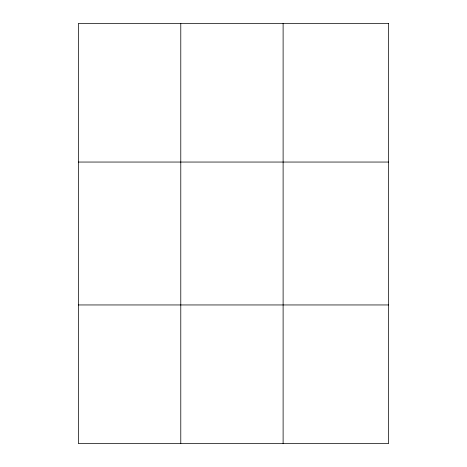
<?xml version="1.0" encoding="UTF-8"?>
<svg xmlns="http://www.w3.org/2000/svg" width="467" height="467" viewBox="0 0 467 467"><rect width="100%" height="100%" fill="white"/><g stroke="black" fill="none" stroke-linecap="round" stroke-linejoin="round"><path stroke-width="0.7" d="M180.782 23.35L180.782 443.65M283.113 23.35L283.113 443.65M78.45 162.049L388.55 162.049M78.45 304.951L388.55 304.951M388.55 23.35L78.45 23.35L78.45 443.65L388.55 443.65L388.55 23.35"/></g></svg>
